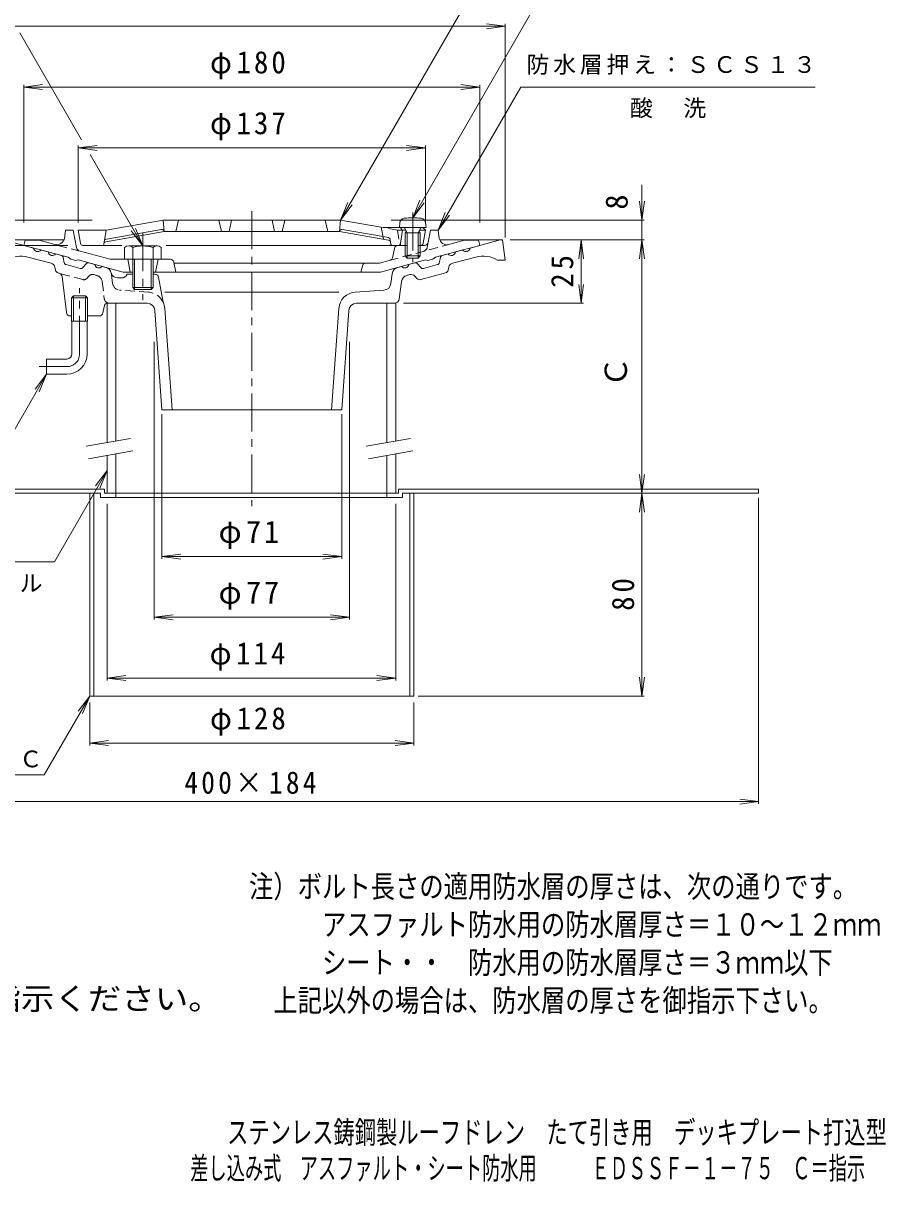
# Model space of a CAD drawing. Units: millimetres, scale not verified. Extents: x -286 to 225, y -347 to 391.
# Drawn here: x -115.6 to 224.9, y -346.6 to 110.7 of the extents above; entities that cross this region are included whole.
import ezdxf
from ezdxf.enums import TextEntityAlignment as Align

# ---------------------------------------------------------------- set-up
doc = ezdxf.new("R2010")
doc.units = ezdxf.units.MM
doc.header["$LTSCALE"] = 3
doc.linetypes.add('CHAIN1', pattern=[8, 5, -1, 1, -1])
doc.linetypes.add('DASHED1', pattern=[1.8, 1.2, -0.6])
for name, color, linetype, lineweight in [('0-0_通り芯', 3, 'Continuous', 9), ('0-1_躯体', 2, 'Continuous', 9), ('0-2_仕上', 6, 'Continuous', 9), ('0-3_建具', 4, 'Continuous', 9), ('0-4_その他', 7, 'Continuous', 9), ('0-5_寸法', 7, 'Continuous', 9), ('0-A', 2, 'Continuous', 9)]:
    doc.layers.add(name, color=color, linetype=linetype, lineweight=lineweight)
doc.layers.add('F-4_F-4ﾚｲﾔ', color=3, linetype='Continuous')
doc.layers.add('F-5_F-5ﾚｲﾔ', color=6, linetype='Continuous')
doc.styles.add('ＭＳ ゴシック', font='')
doc.styles.get('ＭＳ ゴシック').set_extended_font_data('MS Gothic')

msp = doc.modelspace()

# ---------------------------------------------------------------- linework, layer by layer
at = {"layer": '0-0_通り芯', "linetype": 'CHAIN1'}
for p, q in [((-25.376, 36.516), (-25.376, -79.838)), ((-93.376, -19.83), (-93.376, 6.17)), ((-98.376, -24.83), (-109.376, -24.83))]:
    msp.add_line(p, q, dxfattribs=at)
at = {"layer": '0-0_通り芯'}
for p, q in [((-124.376, 25.17), (-99.369, 25.17)), ((-123.376, 25.17), (-111.521, 21.993)), ((48.788, 25.17), (73.624, 25.17)), ((72.624, 25.17), (60.768, 21.993)), ((74.624, 17.17), (73.624, 25.17)), ((-104.546, 15.983), (-113.734, 18.445)), ((-108.623, 21.217), (-105.725, 20.44)), ((-100.526, 19.047), (-102.827, 19.664)), ((49.774, 19.047), (52.075, 19.664)), ((53.794, 15.983), (62.982, 18.445)), ((57.87, 21.217), (54.973, 20.44)), ((-103.105, 14.452), (-102.866, 13.286)), ((-99.381, 16.207), (-99.806, 18.282)), ((-93.092, 13.949), (-98.66, 15.441)), ((-90.68, 15.837), (-92.085, 14.252)), ((-89.673, 16.139), (-87.372, 15.523)), ((-82.977, 14.345), (-84.475, 14.746)), ((32.225, 14.345), (33.722, 14.746)), ((38.921, 16.139), (36.62, 15.523)), ((39.928, 15.837), (41.333, 14.252)), ((42.34, 13.949), (47.908, 15.441)), ((48.628, 16.207), (49.053, 18.282)), ((52.352, 14.452), (52.114, 13.286)), ((74.624, 17.17), (71.624, 17.17)), ((-101.356, 12.022), (-101.785, 12.137)), ((-98.535, -3.51), (-100.255, 10.753)), ((-76.876, 10.17), (-78.391, 10.17)), ((-72.376, 11.67), (-74.585, 11.67)), ((-63.629, 11.67), (-64.376, 11.67)), ((-62.153, 10.437), (-60.376, 0.61)), ((29.557, 8.013), (30.023, 11.813)), ((35.866, 11.179), (36.971, 11.475)), ((38.985, 10.871), (39.775, 9.979)), ((41.286, 9.526), (51.032, 12.137)), ((8.966, 4.594), (-59.719, 4.594)), ((15.46, 4.594), (26.788, 5.386)), ((33.665, 8.647), (32.839, 1.926)), ((-95.736, 3.17), (-96.551, 2.37)), ((-90.201, 2.37), (-96.551, 2.37)), ((-96.551, -6.83), (-96.551, 2.37)), ((-91.016, 3.17), (-95.736, 3.17)), ((-95.736, -6.83), (-95.736, 3.17)), ((-90.201, 2.37), (-91.016, 3.17)), ((-91.016, -6.83), (-91.016, 3.17)), ((-90.201, -6.83), (-90.201, 2.37)), ((-82.556, 0.17), (-66.67, 0.17)), ((15.917, 0.17), (31.465, 0.17)), ((-83.537, -0.634), (-84.135, -3.624)), ((-63.677, -2.617), (-60.876, -41.83)), ((-59.719, -1.891), (-56.866, -41.83)), ((8.966, -1.891), (6.114, -41.83)), ((12.925, -2.617), (10.124, -41.83)), ((-97.046, -4.83), (-96.551, -4.83)), ((-90.201, -6.83), (-96.551, -6.83)), ((-96.376, -19.83), (-96.376, -6.83)), ((-90.376, -19.83), (-90.376, -6.83)), ((-90.201, -4.83), (-85.606, -4.83)), ((-106.376, -21.83), (-106.376, -27.83)), ((-98.376, -21.83), (-106.376, -21.83)), ((-98.376, -27.83), (-106.376, -27.83)), ((-60.876, -41.83), (10.124, -41.83))]:
    msp.add_line(p, q, dxfattribs=at)
at = {"layer": '0-0_通り芯', "linetype": 'DASHED1'}
for p, q in [((-92.038, 9.526), (-101.356, 12.022)), ((-89.738, 10.871), (-90.528, 9.979)), ((-86.618, 11.179), (-87.724, 11.475)), ((-80.309, 8.013), (-80.776, 11.813)), ((-84.417, 8.647), (-83.592, 1.926)), ((-66.213, 4.594), (-77.541, 5.386))]:
    msp.add_line(p, q, dxfattribs=at)
at = {"layer": '0-0_通り芯'}
for centre, radius, start, end in [((-116.581, 7.82), 11, 74.99997, 121.79005), ((-109.91, 22.208), 1.625, 187.62059, 322.3797), ((-104.114, 20.656), 1.625, 187.62059, 322.3797), ((-100.785, 18.081), 1, 11.56538, 75.0005), ((50.033, 18.081), 1, 104.9995, 168.43462), ((53.362, 20.656), 1.625, 217.6203, 352.37941), ((59.158, 22.208), 1.625, 217.6203, 352.37941), ((65.829, 7.82), 11, 58.20995, 105.00003), ((-105.064, 14.051), 2, 11.56517, 75.0005), ((-98.401, 16.407), 1, 191.56642, 255.0005), ((-92.834, 14.915), 1, 255.0005, 318.43578), ((-89.932, 15.173), 1, 75.00078, 138.43498), ((-85.762, 15.738), 1.625, 187.61911, 322.38022), ((-83.753, 11.447), 3, 12.84489, 74.99982), ((33.001, 11.447), 3, 105.00018, 172.99992), ((35.009, 15.738), 1.625, 217.61978, 352.38089), ((39.18, 15.173), 1, 41.56502, 104.99922), ((42.081, 14.915), 1, 221.56422, 284.9995), ((47.649, 16.407), 1, 284.9995, 348.43358), ((54.312, 14.051), 2, 104.9995, 168.43483), ((-101.396, 13.586), 1.5, 191.56601, 254.99991), ((-101.744, 10.574), 1.5, 6.87408, 74.99973), ((-78.391, 12.67), 2.5, 192.84512, 270), ((-76.876, 12.67), 2.5, 270, 336.42181), ((-63.629, 10.17), 1.5, 10.25081, 90), ((36.642, 8.282), 3, 105.00018, 172.99992), ((37.489, 9.544), 2, 41.56491, 104.9995), ((40.898, 10.975), 1.5, 221.56496, 285.00009), ((50.644, 13.586), 1.5, 285.00009, 348.43399), ((15.949, -2.389), 7, 94.00002, 175.91455), ((26.579, 8.378), 3, 273.99982, 352.99992), ((-82.556, -0.83), 1, 90, 168.69006), ((-66.67, -2.83), 3, 4.08546, 90), ((-66.701, -2.389), 7, 4.08545, 25.37181), ((15.917, -2.83), 3, 90, 175.91454), ((30.854, 2.17), 2, 270, 353.00002), ((-97.046, -3.33), 1.5, 186.87408, 270), ((-85.606, -3.33), 1.5, 270, 348.68979), ((-98.376, -19.83), 2, 270, 0), ((-98.376, -19.83), 8, 270, 0)]:
    msp.add_arc(centre, radius, start, end, dxfattribs=at)
at = {"layer": '0-0_通り芯', "linetype": 'DASHED1'}
for centre, radius, start, end in [((-91.65, 10.975), 1.5, 254.99991, 318.43504), ((-88.241, 9.544), 2, 75.0005, 138.43507), ((-87.395, 8.282), 3, 7.00008, 74.99982), ((-83.753, 11.447), 3, 7.00008, 12.84489), ((-77.332, 8.378), 3, 187.00008, 266.00018), ((-66.701, -2.389), 7, 25.37181, 85.99998), ((-81.607, 2.17), 2, 186.99997, 270)]:
    msp.add_arc(centre, radius, start, end, dxfattribs=at)
at = {"layer": '0-0_通り芯', "linetype": 'CHAIN1'}
msp.add_arc((-98.376, -19.83), 5, 270, 0, dxfattribs=at)
at = {"layer": '0-1_躯体'}
for p, q in [((-99.369, 25.807), (-98.876, 29.026)), ((-95.876, 29.026), (-98.876, 29.026)), ((-95.876, 29.026), (-94.608, 22.26)), ((45.124, 29.026), (44.229, 24.25)), ((45.124, 29.026), (48.124, 29.026)), ((48.617, 25.807), (48.124, 29.026)), ((-115.376, 23.026), (-114.876, 25.026)), ((-109.317, 25.026), (-114.876, 25.026)), ((-103.111, 23.363), (-109.317, 25.026)), ((32.38, 23.026), (35.124, 23.026)), ((41.124, 23.026), (42.754, 23.026)), ((52.359, 23.363), (58.565, 25.026)), ((58.565, 25.026), (64.124, 25.026)), ((64.624, 23.026), (64.124, 25.026)), ((30.904, 21.789), (30.347, 18.658)), ((-94.876, 17.016), (-93.876, 17.265)), ((-76.189, 12.526), (-93.876, 17.265)), ((-74.376, 17.526), (-73.376, 12.526)), ((-62.376, 17.526), (-63.376, 12.526)), ((-56.135, 16.32), (-55.376, 12.526)), ((-56.076, 16.026), (24.976, 16.026)), ((18.417, 15.301), (17.624, 12.526)), ((24.976, 16.026), (28.895, 17.076)), ((25.437, 12.526), (43.124, 17.265)), ((44.124, 17.016), (43.124, 17.265)), ((44.124, 17.016), (46.124, 17.551)), ((-72.376, 12.526), (-76.189, 12.526)), ((-64.376, 12.526), (25.437, 12.526))]:
    msp.add_line(p, q, dxfattribs=at)
at = {"layer": '0-1_躯体', "color": 4, "linetype": 'CHAIN1'}
msp.add_line((-68.376, 27.81), (-68.376, 1.444), dxfattribs=at)
at = {"layer": '0-1_躯体', "linetype": 'DASHED1'}
for p, q in [((-93.16, 20.697), (-103.111, 23.363)), ((28.895, 17.076), (52.359, 23.363)), ((44.229, 24.25), (43.856, 22.26))]:
    msp.add_line(p, q, dxfattribs=at)
at = {"layer": '0-1_躯体', "color": 4}
for p, q in [((-75.566, 22.216), (-75.566, 17.526)), ((-62.781, 22.826), (-73.971, 22.826)), ((-72.376, 22.216), (-72.376, 6.346)), ((-64.376, 22.216), (-64.376, 6.346)), ((-61.186, 22.216), (-61.186, 17.526)), ((-61.186, 17.526), (-75.566, 17.526)), ((-71.7, 17.526), (-71.7, 5.67)), ((-65.053, 17.526), (-65.053, 5.67))]:
    msp.add_line(p, q, dxfattribs=at)
at = {"layer": '0-1_躯体'}
for points in [[(-94.876, 17.016), (-96.876, 17.551), (-97.876, 18.337), (-115.376, 23.026)], [(46.124, 17.551), (47.124, 18.337), (64.624, 23.026)], [(-57.606, 17.526), (-81.327, 17.526), (-93.16, 20.697)]]:
    msp.add_lwpolyline(points, dxfattribs=at)
at = {"layer": '0-1_躯体', "color": 4}
msp.add_lwpolyline([(-64.376, 6.346), (-72.376, 6.346), (-71.7, 5.67), (-65.053, 5.67)], close=True, dxfattribs=at)
at = {"layer": '0-1_躯体'}
for centre, radius, start, end in [((-102.335, 26.261), 3, 254.99973, 351.29286), ((32.38, 21.526), 1.5, 90, 169.91162), ((42.754, 24.526), 1.5, 270, 349.38383), ((51.582, 26.261), 3, 188.70714, 285.00027), ((-92.642, 22.629), 2, 190.61488, 255.0005), ((28.378, 19.008), 2, 284.9995, 349.91151), ((-57.606, 16.026), 1.5, 11.31021, 90), ((19.378, 15.026), 1, 90, 164.05402)]:
    msp.add_arc(centre, radius, start, end, dxfattribs=at)
at = {"layer": '0-1_躯体', "color": 4}
for centre, radius, start, end in [((-73.971, 20.436), 2.39, 48.13611, 131.86389), ((-68.376, 9.408), 13.418, 72.6564, 107.3436), ((-62.781, 20.436), 2.39, 48.13611, 131.86389)]:
    msp.add_arc(centre, radius, start, end, dxfattribs=at)
at = {"layer": '0-1_躯体', "linetype": 'DASHED1'}
msp.add_arc((41.89, 22.629), 2, 284.9995, 349.38512, dxfattribs=at)
at = {"layer": '0-2_仕上'}
for p, q in [((-60.376, 33.026), (-82.876, 29.026)), ((-60.376, 33.026), (9.624, 33.026)), ((-60.375, 33.026), (-59.979, 28.526)), ((-54.376, 33.026), (-55.376, 28.526)), ((-38.376, 33.026), (-37.376, 28.526)), ((-33.376, 33.026), (-34.376, 28.526)), ((-17.376, 33.026), (-16.376, 28.526)), ((-12.376, 33.026), (-13.376, 28.526)), ((3.624, 33.026), (4.624, 28.526)), ((9.624, 33.026), (9.227, 28.526)), ((9.624, 33.026), (26.499, 30.026)), ((-93.876, 29.026), (-82.876, 29.026)), ((-93.015, 23.862), (-93.876, 29.026)), ((-82.876, 29.026), (-83.806, 23.444)), ((-82.966, 24.44), (-59.979, 28.526)), ((-82.791, 25.486), (-61.035, 29.354)), ((-59.979, 28.526), (9.227, 28.526)), ((28.607, 25.081), (9.227, 28.526)), ((26.402, 26.489), (10.283, 29.354)), ((25.624, 30.182), (26.624, 25.433)), ((33.124, 30.026), (34.124, 29.026)), ((34.124, 29.026), (33.124, 23.026)), ((35.432, 29.026), (34.124, 29.026)), ((43.124, 29.026), (40.816, 29.026)), ((42.263, 23.862), (43.124, 29.026)), ((-92.029, 23.026), (-76.695, 23.026)), ((-59.207, 23.026), (35.994, 23.026)), ((29.419, 24.26), (29.554, 23.444)), ((40.254, 23.026), (41.277, 23.026))]:
    msp.add_line(p, q, dxfattribs=at)
at = {"layer": '0-2_仕上', "color": 4, "linetype": 'CHAIN1'}
msp.add_line((38.124, 36.071), (38.124, 16.344), dxfattribs=at)
at = {"layer": '0-2_仕上', "linetype": 'DASHED1'}
for p, q in [((32.125, 29.026), (26.499, 30.026)), ((32.125, 29.026), (33.054, 23.444)), ((34.124, 29.026), (32.125, 29.026)), ((26.402, 26.489), (28.433, 26.127)), ((29.419, 24.26), (29.244, 25.307))]:
    msp.add_line(p, q, dxfattribs=at)
at = {"layer": '0-2_仕上', "color": 4}
for p, q in [((32.874, 30.026), (33.04, 31.929)), ((43.374, 30.026), (32.874, 30.026)), ((35.994, 28.026), (34.942, 29.899)), ((35.124, 28.026), (35.565, 28.79)), ((35.124, 28.026), (35.124, 18.896)), ((35.124, 28.026), (41.124, 28.026)), ((35.994, 28.026), (35.994, 18.026)), ((40.254, 28.026), (41.306, 29.899)), ((40.254, 28.026), (40.254, 18.026)), ((41.124, 28.026), (40.683, 28.79)), ((41.124, 28.026), (41.124, 18.896)), ((43.374, 30.026), (43.207, 31.929)), ((40.254, 18.026), (41.124, 18.896)), ((35.994, 18.026), (40.254, 18.026))]:
    msp.add_line(p, q, dxfattribs=at)
at = {"layer": '0-2_仕上'}
msp.add_lwpolyline([(43.124, 29.026), (42.124, 30.026), (26.499, 30.026)], dxfattribs=at)
at = {"layer": '0-2_仕上', "color": 4}
msp.add_lwpolyline([(35.994, 18.026), (35.124, 18.896), (41.124, 18.896)], dxfattribs=at)
for centre, radius, start, end in [((35.033, 31.755), 2, 96.33817, 175.00002), ((38.124, 3.926), 30, 83.6618, 96.3382), ((41.215, 31.755), 2, 4.99998, 83.66183), ((34.724, 29.776), 0.25, 29.32918, 90), ((41.524, 29.776), 0.25, 90, 150.67082)]:
    msp.add_arc(centre, radius, start, end, dxfattribs=at)
at = {"layer": '0-2_仕上'}
for centre, radius, start, end in [((-60.878, 28.468), 0.9, 5.03922, 100.08057), ((10.125, 28.468), 0.9, 79.91943, 174.96078), ((-92.029, 24.026), 1, 189.46068, 270), ((-84.3, 23.526), 0.5, 270, 350.53702), ((-82.791, 23.455), 1, 100.0804, 170.53719), ((-82.616, 24.502), 1, 100.0804, 170.53719), ((28.432, 24.096), 1, 9.44452, 79.91861), ((30.048, 23.526), 0.5, 189.4465, 270), ((41.277, 24.026), 1, 270, 350.53915)]:
    msp.add_arc(centre, radius, start, end, dxfattribs=at)
at = {"layer": '0-2_仕上', "linetype": 'DASHED1'}
for centre, radius, start, end in [((28.258, 25.143), 1, 9.4442, 79.91861), ((33.547, 23.526), 0.5, 189.46298, 270)]:
    msp.add_arc(centre, radius, start, end, dxfattribs=at)
at = {"layer": '0-3_建具'}
for p, q in [((-82.535, 0.17), (-82.535, -54.83)), ((-79.035, 0.17), (-79.035, -54.213)), ((27.965, 0.17), (27.965, -54.83)), ((31.465, 0.17), (31.465, -54.213)), ((-79.035, -59.29), (-79.035, -74.83)), ((31.465, -59.29), (31.465, -74.83)), ((-82.535, -59.907), (-82.535, -74.83)), ((27.965, -59.907), (27.965, -74.83)), ((-82.535, -74.83), (31.465, -74.83))]:
    msp.add_line(p, q, dxfattribs=at)
at = {"layer": '0-3_建具', "color": 7}
for p, q in [((-73.203, -53.185), (-90.7, -56.27)), ((37.297, -53.185), (19.8, -56.27)), ((-72.335, -58.109), (-89.832, -61.194)), ((38.165, -58.109), (20.668, -61.194))]:
    msp.add_line(p, q, dxfattribs=at)
at = {"layer": '0-4_その他'}
for p, q in [((74.624, 109.526), (67.188, 110.505)), ((74.624, 26.17), (74.624, 110.426)), ((-125.376, 109.526), (74.624, 109.526)), ((74.624, 109.526), (67.188, 108.547)), ((-115.376, 85.526), (-107.94, 86.505)), ((-115.376, 32.026), (-115.376, 86.426)), ((-115.376, 85.526), (64.624, 85.526)), ((-115.376, 85.526), (-107.94, 84.547)), ((64.624, 85.526), (57.188, 86.505)), ((64.624, 85.526), (57.188, 84.547)), ((64.624, 32.026), (64.624, 86.426)), ((-93.876, 61.526), (-86.44, 62.505)), ((-93.876, 32.026), (-93.876, 62.426)), ((-93.876, 61.526), (43.124, 61.526)), ((-93.876, 61.526), (-86.44, 60.547)), ((43.124, 61.526), (35.688, 62.505)), ((43.124, 61.526), (35.688, 60.547)), ((43.124, 32.026), (43.124, 62.426)), ((128.624, 46.991), (128.624, 25.17)), ((128.624, 33.026), (127.645, 40.462)), ((128.624, 33.026), (129.603, 40.462)), ((-156.863, 33.026), (-88.351, 33.026)), ((129.524, 33.026), (29.616, 33.026)), ((-156.863, 23.026), (-98.029, 23.026)), ((76.624, 25.17), (129.524, 25.17)), ((104.624, 25.17), (103.645, 17.734)), ((104.624, 0.17), (104.624, 25.17)), ((104.624, 25.17), (105.603, 17.734)), ((128.624, 25.17), (127.645, 17.734)), ((128.624, 25.17), (127.645, 17.734)), ((128.624, -154.83), (128.624, 25.17)), ((128.624, 25.17), (129.603, 17.734)), ((128.624, 25.17), (129.603, 17.734)), ((104.624, 0.17), (103.645, 7.606)), ((104.624, 0.17), (105.603, 7.606)), ((34.465, 0.17), (105.524, 0.17)), ((-63.876, -15.031), (-63.876, -124.675)), ((13.124, -15.031), (13.124, -124.675)), ((-60.876, -43.635), (-60.876, -100.675)), ((10.124, -43.635), (10.124, -100.675)), ((128.624, -74.83), (127.645, -67.394)), ((128.624, -74.83), (129.603, -67.394)), ((128.624, -74.83), (127.645, -82.266)), ((128.624, -74.83), (129.603, -82.266)), ((174.624, -197.417), (174.624, -76.589)), ((-82.535, -78.921), (-82.535, -148.675)), ((31.465, -78.921), (31.465, -148.675)), ((-60.876, -99.775), (-53.44, -98.796)), ((-60.876, -99.775), (10.124, -99.775)), ((-60.876, -99.775), (-53.44, -100.754)), ((10.124, -99.775), (2.688, -98.796)), ((10.124, -99.775), (2.688, -100.754)), ((-63.876, -123.775), (-56.44, -122.796)), ((13.124, -123.775), (5.688, -122.796)), ((-63.876, -123.775), (13.124, -123.775)), ((-63.876, -123.775), (-56.44, -124.754)), ((13.124, -123.775), (5.688, -124.754)), ((-82.535, -147.775), (-75.099, -146.796)), ((-82.535, -147.775), (31.465, -147.775)), ((-82.535, -147.775), (-75.099, -148.754)), ((31.465, -147.775), (24.029, -146.796)), ((31.465, -147.775), (24.029, -148.754)), ((128.624, -154.83), (127.645, -147.394)), ((128.624, -154.83), (129.603, -147.394)), ((129.524, -154.83), (40.296, -154.83)), ((-89.376, -174.319), (-89.376, -157.429)), ((38.624, -174.319), (38.624, -157.429)), ((-89.376, -173.419), (-81.94, -172.441)), ((-89.376, -173.419), (38.624, -173.419)), ((-89.376, -173.419), (-81.94, -174.398)), ((38.624, -173.419), (31.188, -172.441)), ((38.624, -173.419), (31.188, -174.398)), ((-225.376, -196.517), (174.624, -196.517)), ((174.624, -196.517), (167.188, -195.538)), ((174.624, -196.517), (167.188, -197.496))]:
    msp.add_line(p, q, dxfattribs=at)
at = {"layer": '0-5_寸法'}
for p, q in [((9.624, 33.026), (82.37, 159.026)), ((38.124, 33.926), (89.46, 122.842)), ((-92.58, 64.748), (-116.905, 106.88)), ((48.124, 29.026), (80.744, 85.526)), ((80.744, 85.526), (197.045, 85.526)), ((-68.376, 22.826), (-89.238, 58.959)), ((9.624, 33.026), (12.494, 39.955)), ((9.624, 33.026), (14.19, 38.976)), ((38.124, 33.926), (40.994, 40.855)), ((38.124, 33.926), (42.69, 39.876)), ((48.124, 29.026), (50.994, 35.955)), ((48.124, 29.026), (52.69, 34.976)), ((-68.376, 22.826), (-72.942, 28.776)), ((-68.376, 22.826), (-71.246, 29.755)), ((-106.376, -27.83), (-121.159, -53.435)), ((-106.376, -27.83), (-110.942, -33.78)), ((-106.376, -27.83), (-109.246, -34.759)), ((-82.535, -65.879), (-103.32, -101.879)), ((-82.535, -65.879), (-87.101, -71.829)), ((-82.535, -65.879), (-85.405, -72.808)), ((-103.32, -101.879), (-206.615, -101.879)), ((-89.376, -154.83), (-107.344, -185.951)), ((-89.376, -154.83), (-93.942, -160.78)), ((-89.376, -154.83), (-92.246, -161.759)), ((-107.344, -185.951), (-202.489, -185.951))]:
    msp.add_line(p, q, dxfattribs=at)
at = {"layer": '0-A'}
for p, q in [((-83.535, -73.23), (-225.376, -73.23)), ((-85.135, -74.83), (-225.376, -74.83)), ((-87.776, -74.83), (-87.776, -154.83)), ((-85.135, -74.83), (-85.135, -76.43)), ((-79.035, -76.43), (-85.135, -76.43)), ((-83.535, -73.23), (-83.535, -74.83)), ((-79.035, -74.83), (-83.535, -74.83)), ((-79.035, -74.83), (-79.035, -76.43)), ((-79.035, -76.43), (27.965, -76.43)), ((27.965, -74.83), (27.965, -76.43)), ((27.965, -74.83), (32.465, -74.83)), ((27.965, -76.43), (34.065, -76.43)), ((32.465, -73.23), (32.465, -74.83)), ((32.465, -73.23), (174.624, -73.23)), ((34.065, -74.83), (34.065, -76.43)), ((34.065, -74.83), (174.624, -74.83)), ((37.024, -74.83), (37.024, -154.83)), ((38.624, -74.83), (38.624, -154.83)), ((174.624, -73.23), (174.624, -74.83))]:
    msp.add_line(p, q, dxfattribs=at)
msp.add_lwpolyline([(-89.376, -74.83), (-89.376, -154.83), (38.624, -154.83)], dxfattribs=at)

# ---------------------------------------------------------------- texts
at = {"layer": '0-4_その他', "color": 2, "style": 'ＭＳ ゴシック'}
for s, p in [('8', (125.624, 37.152)), ('Ｃ', (125.328, -33.002))]:
    msp.add_text(s, height=8.798, rotation=90, dxfattribs=at).set_placement(p, align=Align.BOTTOM_LEFT)
at = {"layer": '0-4_その他', "color": 2, "char_height": 8.798, "attachment_point": 7, "style": 'ＭＳ ゴシック'}
for s, insert in [('\\T1.21;\\W0.95;φ180', (-41.876, 88.526)), ('\\T1.21;\\W0.95;φ137', (-41.876, 64.526)), ('\\T1.19;φ71', (-38.501, -96.775)), ('\\T1.19;φ77', (-38.501, -120.775)), ('\\T1.21;\\W0.95;φ114', (-42.035, -144.775)), ('\\T1.21;\\W0.95;φ128', (-41.876, -170.419)), ('\\T1.24;\\W0.9;400×184', (-52.001, -193.517))]:
    msp.add_mtext(s, dxfattribs=dict(at, insert=insert))
at = {"layer": '0-4_その他', "color": 2, "char_height": 8.798, "attachment_point": 7, "rotation": 90, "style": 'ＭＳ ゴシック'}
for s, insert in [('\\T1.27;\\W0.95;25', (101.624, 6.295)), ('\\T1.27;\\W0.95;80', (125.624, -121.205))]:
    msp.add_mtext(s, dxfattribs=dict(at, insert=insert))
at = {"layer": '0-5_寸法', "char_height": 6.598, "attachment_point": 7, "style": 'ＭＳ ゴシック'}
for s, insert in [('\\T1.17;防水層押え：ＳＣＳ１３', (83.045, 90.378)), ('\\T1.17;酸\u3000洗', (123.895, 73.22)), ('\\T1.17;硬質ポリ塩化ビニル', (-201.223, -114.331)), ('\\T1.17;固定金具：ＳＧＨＣ', (-201.362, -183.735))]:
    msp.add_mtext(s, dxfattribs=dict(at, insert=insert))
at = {"layer": 'F-4_F-4ﾚｲﾔ', "style": 'ＭＳ ゴシック'}
for s, width, p in [('ステンレス鋳鋼製ルーフドレン\u3000たて引き用\u3000デッキプレート打込型', 0.7, (-35.137, -334.054)), ('差し込み式\u3000アスファルト・シート防水用\u3000\u3000\u3000ＥＤＳＳＦ－１－７５\u3000Ｃ＝指示', 0.6, (-49.691, -348.198))]:
    msp.add_text(s, height=8.798, dxfattribs=dict(at, width=width)).set_placement(p, align=Align.BOTTOM_LEFT)
at = {"layer": 'F-5_F-5ﾚｲﾔ', "style": 'ＭＳ ゴシック', "width": 0.8}
for s, p in [('注）ボルト長さの適用防水層の厚さは、次の通りです。', (-26.47, -237.022)), ('\u3000\u3000\u3000アスファルト防水用の防水層厚さ＝１０～１２ｍｍ', (-26.47, -252.022)), ('シート・・', (2.33, -267.022)), ('防水用の防水層厚さ＝３ｍｍ以下', (59.93, -267.022)), ('\u3000上記以外の場合は、防水層の厚さを御指示下さい。', (-26.47, -282.022))]:
    msp.add_text(s, height=8.798, dxfattribs=at).set_placement(p, align=Align.BOTTOM_LEFT)
at = {"layer": 'F-5_F-5ﾚｲﾔ', "color": 2, "style": 'ＭＳ ゴシック', "width": 1.1}
msp.add_text('※ご注文の際はＣ寸法をご指示ください。', height=8.798, dxfattribs=at).set_placement((-288.091, -281.304), align=Align.BOTTOM_LEFT)

doc.saveas('drawing.dxf')
